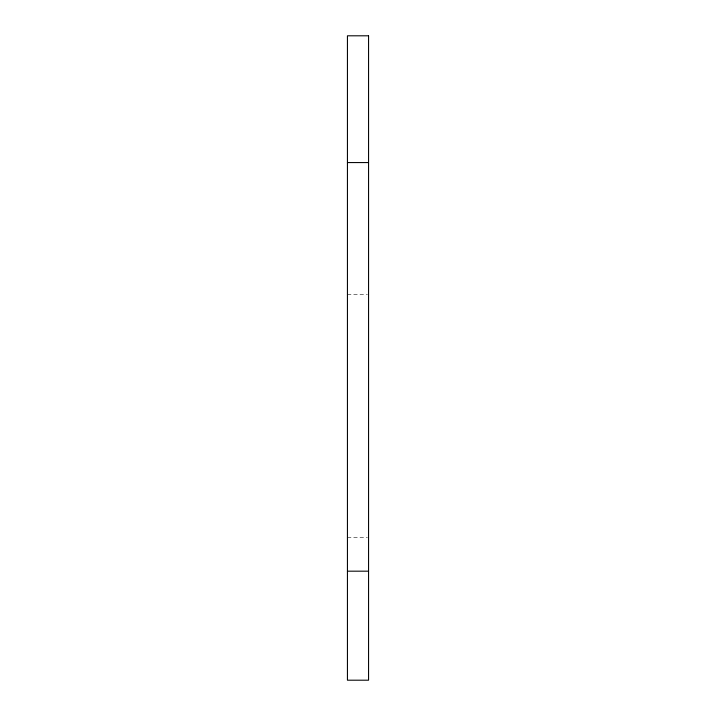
<?xml version="1.0" encoding="UTF-8"?>
<svg xmlns="http://www.w3.org/2000/svg" width="716" height="716" viewBox="0 0 716 716"><rect width="100%" height="100%" fill="white"/><g stroke="black" fill="none" stroke-linecap="round" stroke-linejoin="round"><path stroke-width="0.54" stroke-dasharray="3.58 2.69" d="M347.439 294.616L367.451 294.616M347.439 537.591L367.451 537.591"/><path stroke-width="1.07" d="M347.439 162.568L368.561 162.568M347.439 571.18L368.561 571.18M368.561 35.8L347.439 35.8L347.439 680.2L368.561 680.2L368.561 35.8"/></g></svg>
